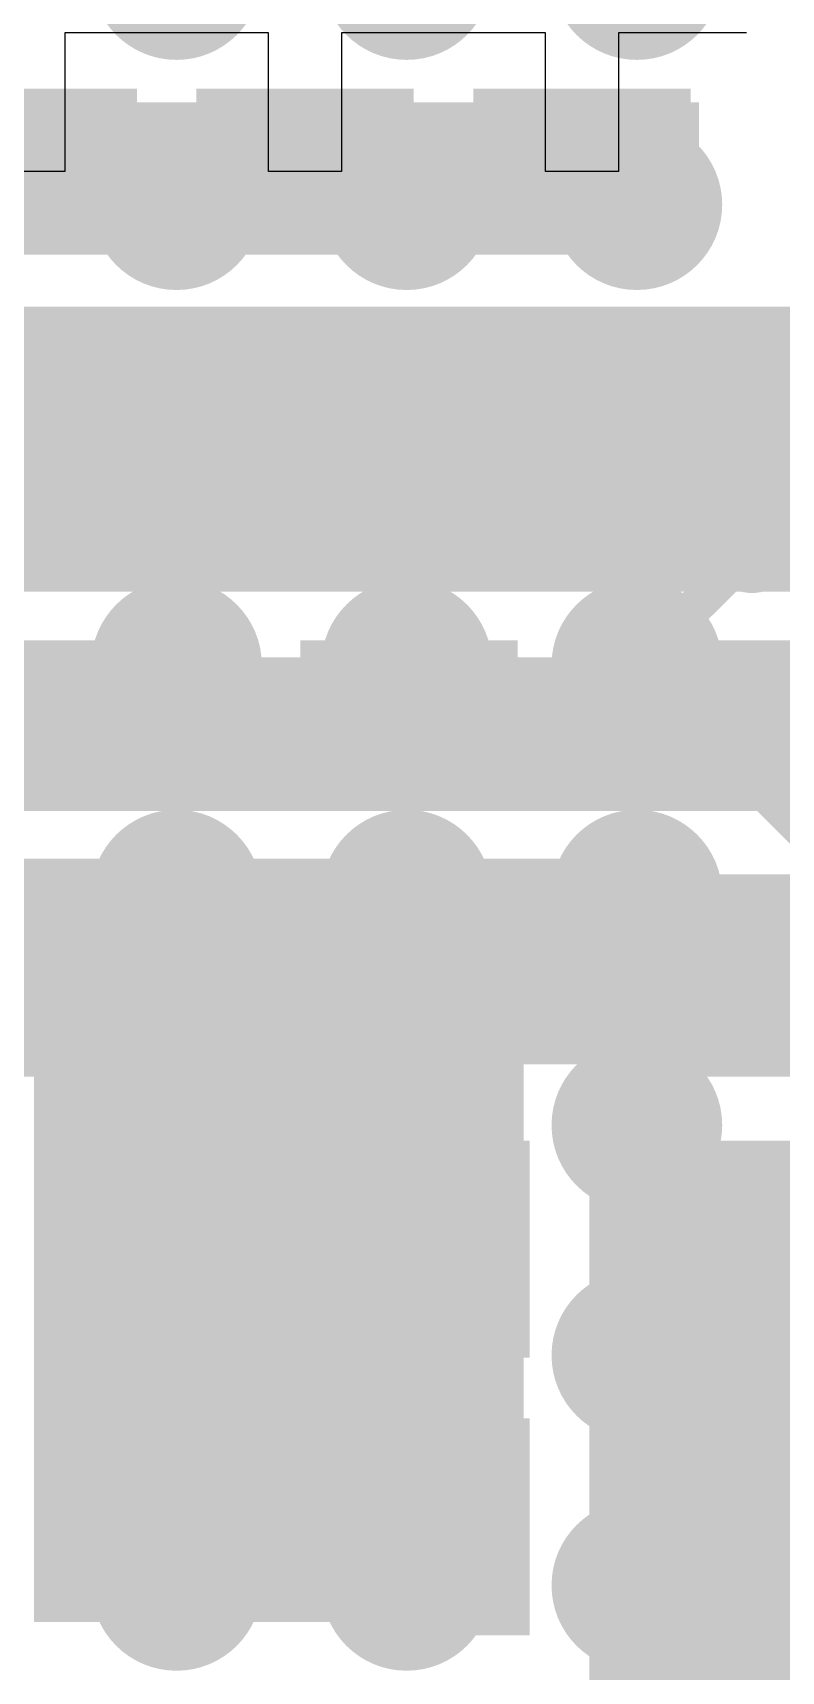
# Model space of a CAD drawing. Header units: millimetres. Extents: x -5.5 to 48.8, y -1.4 to 42.1.
# Drawn here: x 22.55 to 25.15, y 19.72 to 25.41 of the extents above; entities that cross this region are included whole.
import ezdxf

# ---------------------------------------------------------------- set-up
doc = ezdxf.new("R2010")
doc.units = ezdxf.units.MM
for name, color, linetype in [('BottomLayer', 5, 'Continuous'), ('BottomPaste', 16, 'Continuous'), ('BottomSolder', 6, 'Continuous'), ('TopLayer', 1, 'Continuous'), ('TopPaste', 8, 'Continuous'), ('TopSolder', 216, 'Continuous'), ('ViaHoleLayer', 16, 'Continuous')]:
    doc.layers.add(name, color=color, linetype=linetype)

# ---------------------------------------------------------------- blocks, each defined once
blk = doc.blocks.new('196_LFBGA__12_12__41')
at = {"layer": 'TopLayer'}
h = blk.add_hatch(color=1, dxfattribs=at)
edge = h.paths.add_edge_path()
edge.add_arc((-0.3999992, 3.60000042), 0.19499834, 0, 360)
h = blk.add_hatch(color=1, dxfattribs=at)
edge = h.paths.add_edge_path()
edge.add_arc((0.3999992, 3.60000042), 0.19499834, 0, 360)
h = blk.add_hatch(color=1, dxfattribs=at)
edge = h.paths.add_edge_path()
edge.add_arc((1.20000014, 3.60000042), 0.19499834, 0, 360)
h = blk.add_hatch(color=1, dxfattribs=at)
edge = h.paths.add_edge_path()
edge.add_arc((-0.3999992, 2.79999948), 0.19499834, 0, 360)
h = blk.add_hatch(color=1, dxfattribs=at)
edge = h.paths.add_edge_path()
edge.add_arc((0.3999992, 2.79999948), 0.19499834, 0, 360)
h = blk.add_hatch(color=1, dxfattribs=at)
edge = h.paths.add_edge_path()
edge.add_arc((1.20000014, 2.79999948), 0.19499834, 0, 360)
h = blk.add_hatch(color=1, dxfattribs=at)
edge = h.paths.add_edge_path()
edge.add_arc((-0.3999992, 2.00000108), 0.19499834, 0, 360)
h = blk.add_hatch(color=1, dxfattribs=at)
edge = h.paths.add_edge_path()
edge.add_arc((0.3999992, 2.00000108), 0.19499834, 0, 360)
h = blk.add_hatch(color=1, dxfattribs=at)
edge = h.paths.add_edge_path()
edge.add_arc((1.20000014, 2.00000108), 0.19499834, 0, 360)
h = blk.add_hatch(color=1, dxfattribs=at)
edge = h.paths.add_edge_path()
edge.add_arc((-0.3999992, 1.20000014), 0.19499834, 0, 360)
h = blk.add_hatch(color=1, dxfattribs=at)
edge = h.paths.add_edge_path()
edge.add_arc((0.3999992, 1.20000014), 0.19499834, 0, 360)
h = blk.add_hatch(color=1, dxfattribs=at)
edge = h.paths.add_edge_path()
edge.add_arc((1.20000014, 1.20000014), 0.19499834, 0, 360)
h = blk.add_hatch(color=1, dxfattribs=at)
edge = h.paths.add_edge_path()
edge.add_arc((-0.3999992, 0.3999992), 0.19499834, 0, 360)
h = blk.add_hatch(color=1, dxfattribs=at)
edge = h.paths.add_edge_path()
edge.add_arc((0.3999992, 0.3999992), 0.19499834, 0, 360)
h = blk.add_hatch(color=1, dxfattribs=at)
edge = h.paths.add_edge_path()
edge.add_arc((1.20000014, 0.3999992), 0.19499834, 0, 360)
h = blk.add_hatch(color=1, dxfattribs=at)
edge = h.paths.add_edge_path()
edge.add_arc((-0.3999992, -0.3999992), 0.19499834, 0, 360)
h = blk.add_hatch(color=1, dxfattribs=at)
edge = h.paths.add_edge_path()
edge.add_arc((0.3999992, -0.3999992), 0.19499834, 0, 360)
h = blk.add_hatch(color=1, dxfattribs=at)
edge = h.paths.add_edge_path()
edge.add_arc((1.20000014, -0.3999992), 0.19499834, 0, 360)
h = blk.add_hatch(color=1, dxfattribs=at)
edge = h.paths.add_edge_path()
edge.add_arc((-0.3999992, -1.20000014), 0.19499834, 0, 360)
h = blk.add_hatch(color=1, dxfattribs=at)
edge = h.paths.add_edge_path()
edge.add_arc((0.3999992, -1.20000014), 0.19499834, 0, 360)
h = blk.add_hatch(color=1, dxfattribs=at)
edge = h.paths.add_edge_path()
edge.add_arc((1.20000014, -1.20000014), 0.19499834, 0, 360)
at = {"layer": 'TopPaste'}
h = blk.add_hatch(color=8, dxfattribs=at)
edge = h.paths.add_edge_path()
edge.add_arc((-0.3999992, 3.60000042), 0.19499834, 0, 360)
h = blk.add_hatch(color=8, dxfattribs=at)
edge = h.paths.add_edge_path()
edge.add_arc((0.3999992, 3.60000042), 0.19499834, 0, 360)
h = blk.add_hatch(color=8, dxfattribs=at)
edge = h.paths.add_edge_path()
edge.add_arc((1.20000014, 3.60000042), 0.19499834, 0, 360)
h = blk.add_hatch(color=8, dxfattribs=at)
edge = h.paths.add_edge_path()
edge.add_arc((-0.3999992, 2.79999948), 0.19499834, 0, 360)
h = blk.add_hatch(color=8, dxfattribs=at)
edge = h.paths.add_edge_path()
edge.add_arc((0.3999992, 2.79999948), 0.19499834, 0, 360)
h = blk.add_hatch(color=8, dxfattribs=at)
edge = h.paths.add_edge_path()
edge.add_arc((1.20000014, 2.79999948), 0.19499834, 0, 360)
h = blk.add_hatch(color=8, dxfattribs=at)
edge = h.paths.add_edge_path()
edge.add_arc((-0.3999992, 2.00000108), 0.19499834, 0, 360)
h = blk.add_hatch(color=8, dxfattribs=at)
edge = h.paths.add_edge_path()
edge.add_arc((0.3999992, 2.00000108), 0.19499834, 0, 360)
h = blk.add_hatch(color=8, dxfattribs=at)
edge = h.paths.add_edge_path()
edge.add_arc((1.20000014, 2.00000108), 0.19499834, 0, 360)
h = blk.add_hatch(color=8, dxfattribs=at)
edge = h.paths.add_edge_path()
edge.add_arc((-0.3999992, 1.20000014), 0.19499834, 0, 360)
h = blk.add_hatch(color=8, dxfattribs=at)
edge = h.paths.add_edge_path()
edge.add_arc((0.3999992, 1.20000014), 0.19499834, 0, 360)
h = blk.add_hatch(color=8, dxfattribs=at)
edge = h.paths.add_edge_path()
edge.add_arc((1.20000014, 1.20000014), 0.19499834, 0, 360)
h = blk.add_hatch(color=8, dxfattribs=at)
edge = h.paths.add_edge_path()
edge.add_arc((-0.3999992, 0.3999992), 0.19499834, 0, 360)
h = blk.add_hatch(color=8, dxfattribs=at)
edge = h.paths.add_edge_path()
edge.add_arc((0.3999992, 0.3999992), 0.19499834, 0, 360)
h = blk.add_hatch(color=8, dxfattribs=at)
edge = h.paths.add_edge_path()
edge.add_arc((1.20000014, 0.3999992), 0.19499834, 0, 360)
h = blk.add_hatch(color=8, dxfattribs=at)
edge = h.paths.add_edge_path()
edge.add_arc((-0.3999992, -0.3999992), 0.19499834, 0, 360)
h = blk.add_hatch(color=8, dxfattribs=at)
edge = h.paths.add_edge_path()
edge.add_arc((0.3999992, -0.3999992), 0.19499834, 0, 360)
h = blk.add_hatch(color=8, dxfattribs=at)
edge = h.paths.add_edge_path()
edge.add_arc((1.20000014, -0.3999992), 0.19499834, 0, 360)
h = blk.add_hatch(color=8, dxfattribs=at)
edge = h.paths.add_edge_path()
edge.add_arc((-0.3999992, -1.20000014), 0.19499834, 0, 360)
h = blk.add_hatch(color=8, dxfattribs=at)
edge = h.paths.add_edge_path()
edge.add_arc((0.3999992, -1.20000014), 0.19499834, 0, 360)
h = blk.add_hatch(color=8, dxfattribs=at)
edge = h.paths.add_edge_path()
edge.add_arc((1.20000014, -1.20000014), 0.19499834, 0, 360)
at = {"layer": 'TopSolder'}
h = blk.add_hatch(color=216, dxfattribs=at)
edge = h.paths.add_edge_path()
edge.add_arc((-0.3999992, 4.39999882), 0.29659834, 0, 360)
h = blk.add_hatch(color=216, dxfattribs=at)
edge = h.paths.add_edge_path()
edge.add_arc((0.3999992, 4.39999882), 0.29659834, 0, 360)
h = blk.add_hatch(color=216, dxfattribs=at)
edge = h.paths.add_edge_path()
edge.add_arc((1.20000014, 4.39999882), 0.29659834, 0, 360)
h = blk.add_hatch(color=216, dxfattribs=at)
edge = h.paths.add_edge_path()
edge.add_arc((-0.3999992, 3.60000042), 0.29659834, 0, 360)
h = blk.add_hatch(color=216, dxfattribs=at)
edge = h.paths.add_edge_path()
edge.add_arc((0.3999992, 3.60000042), 0.29659834, 0, 360)
h = blk.add_hatch(color=216, dxfattribs=at)
edge = h.paths.add_edge_path()
edge.add_arc((1.20000014, 3.60000042), 0.29659834, 0, 360)
h = blk.add_hatch(color=216, dxfattribs=at)
edge = h.paths.add_edge_path()
edge.add_arc((-0.3999992, 2.79999948), 0.29659834, 0, 360)
h = blk.add_hatch(color=216, dxfattribs=at)
edge = h.paths.add_edge_path()
edge.add_arc((0.3999992, 2.79999948), 0.29659834, 0, 360)
h = blk.add_hatch(color=216, dxfattribs=at)
edge = h.paths.add_edge_path()
edge.add_arc((1.20000014, 2.79999948), 0.29659834, 0, 360)
h = blk.add_hatch(color=216, dxfattribs=at)
edge = h.paths.add_edge_path()
edge.add_arc((-0.3999992, 2.00000108), 0.29659834, 0, 360)
h = blk.add_hatch(color=216, dxfattribs=at)
edge = h.paths.add_edge_path()
edge.add_arc((0.3999992, 2.00000108), 0.29659834, 0, 360)
h = blk.add_hatch(color=216, dxfattribs=at)
edge = h.paths.add_edge_path()
edge.add_arc((1.20000014, 2.00000108), 0.29659834, 0, 360)
h = blk.add_hatch(color=216, dxfattribs=at)
edge = h.paths.add_edge_path()
edge.add_arc((-0.3999992, 1.20000014), 0.29659834, 0, 360)
h = blk.add_hatch(color=216, dxfattribs=at)
edge = h.paths.add_edge_path()
edge.add_arc((0.3999992, 1.20000014), 0.29659834, 0, 360)
h = blk.add_hatch(color=216, dxfattribs=at)
edge = h.paths.add_edge_path()
edge.add_arc((1.20000014, 1.20000014), 0.29659834, 0, 360)
h = blk.add_hatch(color=216, dxfattribs=at)
edge = h.paths.add_edge_path()
edge.add_arc((-0.3999992, 0.3999992), 0.29659834, 0, 360)
h = blk.add_hatch(color=216, dxfattribs=at)
edge = h.paths.add_edge_path()
edge.add_arc((0.3999992, 0.3999992), 0.29659834, 0, 360)
h = blk.add_hatch(color=216, dxfattribs=at)
edge = h.paths.add_edge_path()
edge.add_arc((1.20000014, 0.3999992), 0.29659834, 0, 360)
h = blk.add_hatch(color=216, dxfattribs=at)
edge = h.paths.add_edge_path()
edge.add_arc((-0.3999992, -0.3999992), 0.29659834, 0, 360)
h = blk.add_hatch(color=216, dxfattribs=at)
edge = h.paths.add_edge_path()
edge.add_arc((0.3999992, -0.3999992), 0.29659834, 0, 360)
h = blk.add_hatch(color=216, dxfattribs=at)
edge = h.paths.add_edge_path()
edge.add_arc((1.20000014, -0.3999992), 0.29659834, 0, 360)
h = blk.add_hatch(color=216, dxfattribs=at)
edge = h.paths.add_edge_path()
edge.add_arc((-0.3999992, -1.20000014), 0.29659834, 0, 360)
h = blk.add_hatch(color=216, dxfattribs=at)
edge = h.paths.add_edge_path()
edge.add_arc((0.3999992, -1.20000014), 0.29659834, 0, 360)
h = blk.add_hatch(color=216, dxfattribs=at)
edge = h.paths.add_edge_path()
edge.add_arc((1.20000014, -1.20000014), 0.29659834, 0, 360)
blk = doc.blocks.new('C___0402_B_100')
at = {"layer": 'BottomLayer'}
for points in [[(-0.2412999999999999, 0.3174999999999999), (-0.2413000000000001, -0.3175), (-0.6985, -0.3174999999999999), (-0.6985, 0.3175)], [(0.6985, 0.3174999999999999), (0.6985, -0.3175), (0.2412999999999999, -0.3174999999999999), (0.2413000000000001, 0.3175)]]:
    blk.add_hatch(color=5, dxfattribs=at).paths.add_polyline_path(points)
at = {"layer": 'BottomPaste'}
for points in [[(-0.2412999999999999, 0.3174999999999999), (-0.2413000000000001, -0.3175), (-0.6985, -0.3174999999999999), (-0.6985, 0.3175)], [(0.6985, 0.3174999999999999), (0.6985, -0.3175), (0.2412999999999999, -0.3174999999999999), (0.2413000000000001, 0.3175)]]:
    blk.add_hatch(color=16, dxfattribs=at).paths.add_polyline_path(points)
at = {"layer": 'BottomSolder'}
for points in [[(-0.1813001199999999, 0.3774998799999999), (-0.1813001200000001, -0.3774998800000001), (-0.7584998799999999, -0.3774998799999999), (-0.7584998799999999, 0.3774998800000001)], [(0.7584998799999999, 0.3774998799999999), (0.7584998799999999, -0.3774998800000001), (0.1813001199999999, -0.3774998799999999), (0.1813001200000001, 0.3774998800000001)]]:
    blk.add_hatch(color=6, dxfattribs=at).paths.add_polyline_path(points)
blk = doc.blocks.new('C___0402_B_101')
at = {"layer": 'BottomLayer'}
for points in [[(-0.2412999999999999, 0.3174999999999999), (-0.2413000000000001, -0.3175), (-0.6985, -0.3174999999999999), (-0.6985, 0.3175)], [(0.6985, 0.3174999999999999), (0.6985, -0.3175), (0.2412999999999999, -0.3174999999999999), (0.2413000000000001, 0.3175)]]:
    blk.add_hatch(color=5, dxfattribs=at).paths.add_polyline_path(points)
at = {"layer": 'BottomPaste'}
for points in [[(-0.2412999999999999, 0.3174999999999999), (-0.2413000000000001, -0.3175), (-0.6985, -0.3174999999999999), (-0.6985, 0.3175)], [(0.6985, 0.3174999999999999), (0.6985, -0.3175), (0.2412999999999999, -0.3174999999999999), (0.2413000000000001, 0.3175)]]:
    blk.add_hatch(color=16, dxfattribs=at).paths.add_polyline_path(points)
at = {"layer": 'BottomSolder'}
for points in [[(-0.1813001199999999, 0.3774998799999999), (-0.1813001200000001, -0.3774998800000001), (-0.7584998799999999, -0.3774998799999999), (-0.7584998799999999, 0.3774998800000001)], [(0.7584998799999999, 0.3774998799999999), (0.7584998799999999, -0.3774998800000001), (0.1813001199999999, -0.3774998799999999), (0.1813001200000001, 0.3774998800000001)]]:
    blk.add_hatch(color=6, dxfattribs=at).paths.add_polyline_path(points)
blk = doc.blocks.new('C___0402_B_102')
at = {"layer": 'BottomLayer'}
for points in [[(-0.2413, 0.3175), (-0.2412999999999999, -0.3175), (-0.6985, -0.3175), (-0.6985, 0.3175)], [(0.6985, 0.3175), (0.6985, -0.3175), (0.2413, -0.3175), (0.2412999999999999, 0.3175)]]:
    blk.add_hatch(color=5, dxfattribs=at).paths.add_polyline_path(points)
at = {"layer": 'BottomPaste'}
for points in [[(-0.2413, 0.3175), (-0.2412999999999999, -0.3175), (-0.6985, -0.3175), (-0.6985, 0.3175)], [(0.6985, 0.3175), (0.6985, -0.3175), (0.2413, -0.3175), (0.2412999999999999, 0.3175)]]:
    blk.add_hatch(color=16, dxfattribs=at).paths.add_polyline_path(points)
at = {"layer": 'BottomSolder'}
for points in [[(-0.18130012, 0.37749988), (-0.18130012, -0.37749988), (-0.7584998799999999, -0.37749988), (-0.7584998799999999, 0.37749988)], [(0.7584998799999999, 0.37749988), (0.7584998799999999, -0.37749988), (0.18130012, -0.37749988), (0.18130012, 0.37749988)]]:
    blk.add_hatch(color=6, dxfattribs=at).paths.add_polyline_path(points)
blk = doc.blocks.new('C___0402_B_103')
at = {"layer": 'BottomLayer'}
for points in [[(-0.2413, 0.3175), (-0.2412999999999999, -0.3175), (-0.6985, -0.3175), (-0.6985, 0.3175)], [(0.6985, 0.3175), (0.6985, -0.3175), (0.2413, -0.3175), (0.2412999999999999, 0.3175)]]:
    blk.add_hatch(color=5, dxfattribs=at).paths.add_polyline_path(points)
at = {"layer": 'BottomPaste'}
for points in [[(-0.2413, 0.3175), (-0.2412999999999999, -0.3175), (-0.6985, -0.3175), (-0.6985, 0.3175)], [(0.6985, 0.3175), (0.6985, -0.3175), (0.2413, -0.3175), (0.2412999999999999, 0.3175)]]:
    blk.add_hatch(color=16, dxfattribs=at).paths.add_polyline_path(points)
at = {"layer": 'BottomSolder'}
for points in [[(-0.18130012, 0.37749988), (-0.18130012, -0.37749988), (-0.7584998799999999, -0.37749988), (-0.7584998799999999, 0.37749988)], [(0.7584998799999999, 0.37749988), (0.7584998799999999, -0.37749988), (0.18130012, -0.37749988), (0.18130012, 0.37749988)]]:
    blk.add_hatch(color=6, dxfattribs=at).paths.add_polyline_path(points)
blk = doc.blocks.new('C___0402_B_105')
at = {"layer": 'BottomLayer'}
for points in [[(-0.2413, 0.3175), (-0.2412999999999999, -0.3175), (-0.6985, -0.3175), (-0.6985, 0.3175)], [(0.6985, 0.3175), (0.6985, -0.3175), (0.2413, -0.3175), (0.2412999999999999, 0.3175)]]:
    blk.add_hatch(color=5, dxfattribs=at).paths.add_polyline_path(points)
at = {"layer": 'BottomPaste'}
for points in [[(-0.2413, 0.3175), (-0.2412999999999999, -0.3175), (-0.6985, -0.3175), (-0.6985, 0.3175)], [(0.6985, 0.3175), (0.6985, -0.3175), (0.2413, -0.3175), (0.2412999999999999, 0.3175)]]:
    blk.add_hatch(color=16, dxfattribs=at).paths.add_polyline_path(points)
at = {"layer": 'BottomSolder'}
for points in [[(-0.18130012, 0.37749988), (-0.18130012, -0.37749988), (-0.7584998799999999, -0.37749988), (-0.7584998799999999, 0.37749988)], [(0.7584998799999999, 0.37749988), (0.7584998799999999, -0.37749988), (0.18130012, -0.37749988), (0.18130012, 0.37749988)]]:
    blk.add_hatch(color=6, dxfattribs=at).paths.add_polyline_path(points)
blk = doc.blocks.new('C___0402_B_106')
at = {"layer": 'BottomLayer'}
for points in [[(-0.2412999999999999, 0.3174999999999999), (-0.2413000000000001, -0.3175), (-0.6985, -0.3174999999999999), (-0.6985, 0.3175)], [(0.6985, 0.3174999999999999), (0.6985, -0.3175), (0.2412999999999999, -0.3174999999999999), (0.2413000000000001, 0.3175)]]:
    blk.add_hatch(color=5, dxfattribs=at).paths.add_polyline_path(points)
at = {"layer": 'BottomPaste'}
for points in [[(-0.2412999999999999, 0.3174999999999999), (-0.2413000000000001, -0.3175), (-0.6985, -0.3174999999999999), (-0.6985, 0.3175)], [(0.6985, 0.3174999999999999), (0.6985, -0.3175), (0.2412999999999999, -0.3174999999999999), (0.2413000000000001, 0.3175)]]:
    blk.add_hatch(color=16, dxfattribs=at).paths.add_polyline_path(points)
at = {"layer": 'BottomSolder'}
for points in [[(-0.1813001199999999, 0.3774998799999999), (-0.1813001200000001, -0.3774998800000001), (-0.7584998799999999, -0.3774998799999999), (-0.7584998799999999, 0.3774998800000001)], [(0.7584998799999999, 0.3774998799999999), (0.7584998799999999, -0.3774998800000001), (0.1813001199999999, -0.3774998799999999), (0.1813001200000001, 0.3774998800000001)]]:
    blk.add_hatch(color=6, dxfattribs=at).paths.add_polyline_path(points)
blk = doc.blocks.new('C___0402_B_118')
at = {"layer": 'BottomLayer'}
for points in [[(-0.2413, 0.3175), (-0.2412999999999999, -0.3175), (-0.6985, -0.3175), (-0.6985, 0.3175)], [(0.6985, 0.3175), (0.6985, -0.3175), (0.2413, -0.3175), (0.2412999999999999, 0.3175)]]:
    blk.add_hatch(color=5, dxfattribs=at).paths.add_polyline_path(points)
at = {"layer": 'BottomPaste'}
for points in [[(-0.2413, 0.3175), (-0.2412999999999999, -0.3175), (-0.6985, -0.3175), (-0.6985, 0.3175)], [(0.6985, 0.3175), (0.6985, -0.3175), (0.2413, -0.3175), (0.2412999999999999, 0.3175)]]:
    blk.add_hatch(color=16, dxfattribs=at).paths.add_polyline_path(points)
at = {"layer": 'BottomSolder'}
for points in [[(-0.18130012, 0.37749988), (-0.18130012, -0.37749988), (-0.7584998799999999, -0.37749988), (-0.7584998799999999, 0.37749988)], [(0.7584998799999999, 0.37749988), (0.7584998799999999, -0.37749988), (0.18130012, -0.37749988), (0.18130012, 0.37749988)]]:
    blk.add_hatch(color=6, dxfattribs=at).paths.add_polyline_path(points)
blk = doc.blocks.new('C___0402_B_119')
at = {"layer": 'BottomLayer'}
for points in [[(-0.2413, 0.3175), (-0.2412999999999999, -0.3175), (-0.6985, -0.3175), (-0.6985, 0.3175)], [(0.6985, 0.3175), (0.6985, -0.3175), (0.2413, -0.3175), (0.2412999999999999, 0.3175)]]:
    blk.add_hatch(color=5, dxfattribs=at).paths.add_polyline_path(points)
at = {"layer": 'BottomPaste'}
for points in [[(-0.2413, 0.3175), (-0.2412999999999999, -0.3175), (-0.6985, -0.3175), (-0.6985, 0.3175)], [(0.6985, 0.3175), (0.6985, -0.3175), (0.2413, -0.3175), (0.2412999999999999, 0.3175)]]:
    blk.add_hatch(color=16, dxfattribs=at).paths.add_polyline_path(points)
at = {"layer": 'BottomSolder'}
for points in [[(-0.18130012, 0.37749988), (-0.18130012, -0.37749988), (-0.7584998799999999, -0.37749988), (-0.7584998799999999, 0.37749988)], [(0.7584998799999999, 0.37749988), (0.7584998799999999, -0.37749988), (0.18130012, -0.37749988), (0.18130012, 0.37749988)]]:
    blk.add_hatch(color=6, dxfattribs=at).paths.add_polyline_path(points)
blk = doc.blocks.new('C___0402_B_121')
at = {"layer": 'BottomLayer'}
for points in [[(-0.2413, 0.3175), (-0.2412999999999999, -0.3175), (-0.6985, -0.3175), (-0.6985, 0.3175)], [(0.6985, 0.3175), (0.6985, -0.3175), (0.2413, -0.3175), (0.2412999999999999, 0.3175)]]:
    blk.add_hatch(color=5, dxfattribs=at).paths.add_polyline_path(points)
at = {"layer": 'BottomPaste'}
for points in [[(-0.2413, 0.3175), (-0.2412999999999999, -0.3175), (-0.6985, -0.3175), (-0.6985, 0.3175)], [(0.6985, 0.3175), (0.6985, -0.3175), (0.2413, -0.3175), (0.2412999999999999, 0.3175)]]:
    blk.add_hatch(color=16, dxfattribs=at).paths.add_polyline_path(points)
at = {"layer": 'BottomSolder'}
for points in [[(-0.18130012, 0.37749988), (-0.18130012, -0.37749988), (-0.7584998799999999, -0.37749988), (-0.7584998799999999, 0.37749988)], [(0.7584998799999999, 0.37749988), (0.7584998799999999, -0.37749988), (0.18130012, -0.37749988), (0.18130012, 0.37749988)]]:
    blk.add_hatch(color=6, dxfattribs=at).paths.add_polyline_path(points)

msp = doc.modelspace()

# ---------------------------------------------------------------- hatches: boundary and pattern name
at = {"layer": 'BottomLayer'}
for points in [[(22.2504, 24.6888), (24.86659492, 24.6888), (24.86659492, 25.1714), (22.2504, 25.1714)], [(21.65100064, 23.4696), (26.0858, 23.4696), (26.0858, 24.4602), (21.65100064, 24.4602)], [(21.4376, 22.7076), (25.46099556, 22.7076), (25.46099556, 23.241), (21.4376, 23.241)], [(21.4376, 21.82679912), (25.46099556, 21.82679912), (25.46099556, 22.48719912), (21.4376, 22.48719912)], [(22.5552, 19.8882), (24.257, 19.8882), (24.257, 21.8948), (22.5552, 21.8948)], [(24.4856, 19.20860014), (25.2984, 19.20860014), (25.2984, 21.51379746), (24.4856, 21.51379746)]]:
    msp.add_hatch(color=5, dxfattribs=at).paths.add_polyline_path(points)
h = msp.add_hatch(color=5, dxfattribs=at)
edge = h.paths.add_edge_path()
edge.add_arc((25.05099892, 23.61499976), 0.1499997, 0, 360)
h = msp.add_hatch(color=5, dxfattribs=at)
edge = h.paths.add_edge_path()
edge.add_arc((23.05100038, 21.61499868), 0.1499997, 0, 360)
h = msp.add_hatch(color=5, dxfattribs=at)
edge = h.paths.add_edge_path()
edge.add_arc((25.05099892, 19.61500014), 0.1499997, 0, 360)
at = {"layer": 'TopLayer'}
h = msp.add_hatch(color=1, dxfattribs=at)
edge = h.paths.add_edge_path()
edge.add_arc((25.05099892, 23.61499976), 0.1499997, 0, 360)
h = msp.add_hatch(color=1, dxfattribs=at)
edge = h.paths.add_edge_path()
edge.add_arc((23.05100038, 21.61499868), 0.1499997, 0, 360)
h = msp.add_hatch(color=1, dxfattribs=at)
edge = h.paths.add_edge_path()
edge.add_arc((25.05099892, 19.61500014), 0.1499997, 0, 360)
at = {"layer": 'ViaHoleLayer'}
h = msp.add_hatch(color=16, dxfattribs=at)
edge = h.paths.add_edge_path()
edge.add_arc((25.05099892, 23.61499976), 0.0999998, 0, 360)
h = msp.add_hatch(color=16, dxfattribs=at)
edge = h.paths.add_edge_path()
edge.add_arc((23.05100038, 21.61499868), 0.0999998, 0, 360)

# ---------------------------------------------------------------- linework, layer by layer
at = {"layer": 'BottomLayer'}
for p, q in [((23.37089306, 25.4127), (22.6626039, 25.4127)), ((22.6626039, 25.4127), (22.6626039, 24.9301)), ((23.37089306, 24.9301), (23.37089306, 25.4127)), ((24.33320254, 25.4127), (23.62489306, 25.4127)), ((23.62489306, 25.4127), (23.62489306, 24.9301)), ((24.33320254, 24.9301), (24.33320254, 25.4127)), ((24.98089746, 25.4127), (24.58720254, 25.4127)), ((24.58720254, 25.4127), (24.58720254, 24.9301)), ((25.03169746, 25.41270254), (24.98089746, 25.4127)), ((22.6626039, 24.9301), (22.4086039, 24.9301)), ((23.62489306, 24.9301), (23.37089306, 24.9301)), ((24.58720254, 24.9301), (24.33320254, 24.9301))]:
    msp.add_line(p, q, dxfattribs=at)
at = {"layer": 'TopLayer'}
for points, const_width in [([(24.65099972, 23.21500056), (25.05099892, 23.61499976)], 0.127), ([(24.65099972, 23.21500056), (25.41240028, 22.4536)], 0.127), ([(22.25099944, 22.41499962), (23.05100038, 22.41499962)], 0.254), ([(23.05100038, 22.41499962), (23.85099878, 22.41499962)], 0.254), ([(23.85099878, 22.41499962), (24.65099972, 22.41499962)], 0.254), ([(24.65099972, 21.61499868), (24.65099972, 22.41499962)], 0.254), ([(23.05100038, 21.61499868), (23.85099624, 21.61499868)], 0.2032), ([(23.05100038, 20.81500028), (23.05100038, 21.61499868)], 0.2032), ([(23.85099624, 21.61499868), (23.85099878, 21.61499614)], 0.2032), ([(23.85099878, 20.01499934), (23.85099878, 21.61499614)], 0.2032), ([(24.65099972, 20.81500028), (24.65099972, 21.61499868)], 0.254), ([(23.05100038, 20.2749023), (23.05100038, 20.81500028)], 0.2032), ([(24.638, 20.828), (24.65099972, 20.81500028)], 0.127), ([(24.65099972, 20.81500028), (25.05099892, 20.41500108)], 0.127), ([(24.65099972, 20.01499934), (24.65099972, 20.81500028)], 0.127), ([(25.05099892, 20.41500108), (30.43750072, 20.41500108)], 0.127), ([(23.05186652, 20.01586548), (23.05186652, 20.2740387)], 0.2032), ([(23.05100038, 20.01499934), (23.05186652, 20.01586548)], 0.2032), ([(23.05100038, 20.01499934), (23.85099878, 20.01499934)], 0.2032), ([(24.65099972, 20.01499934), (25.05099892, 19.61500014)], 0.127)]:
    msp.add_lwpolyline(points, dxfattribs=dict(at, const_width=const_width))
for points, const_width in [([(25.01924892, 23.61499976, 1), (25.08274892, 23.61499976, 1)], 0.0635), ([(24.61924972, 23.21500056, 1), (24.68274972, 23.21500056, 1)], 0.0635), ([(24.61924972, 23.21500056, 1), (24.68274972, 23.21500056, 1)], 0.0635), ([(22.98750038, 22.41499962, 1), (23.11450038, 22.41499962, 1)], 0.127), ([(22.98750038, 22.41499962, 1), (23.11450038, 22.41499962, 1)], 0.127), ([(23.78749878, 22.41499962, 1), (23.91449878, 22.41499962, 1)], 0.127), ([(23.78749878, 22.41499962, 1), (23.91449878, 22.41499962, 1)], 0.127), ([(24.58749972, 22.41499962, 1), (24.71449972, 22.41499962, 1)], 0.127), ([(24.58749972, 22.41499962, 1), (24.71449972, 22.41499962, 1)], 0.127), ([(23.00020038, 21.61499868, 1), (23.10180038, 21.61499868, 1)], 0.1016), ([(23.00020038, 21.61499868, 1), (23.10180038, 21.61499868, 1)], 0.1016), ([(23.80019624, 21.61499868, 1), (23.90179624, 21.61499868, 1)], 0.1016), ([(23.80019624, 21.61499868, 1), (23.90179624, 21.61499868, 1)], 0.1016), ([(23.80019878, 21.61499614, 1), (23.90179878, 21.61499614, 1)], 0.1016), ([(23.80019878, 21.61499614, 1), (23.90179878, 21.61499614, 1)], 0.1016), ([(24.58749972, 21.61499868, 1), (24.71449972, 21.61499868, 1)], 0.127), ([(24.58749972, 21.61499868, 1), (24.71449972, 21.61499868, 1)], 0.127), ([(23.00020038, 20.81500028, 1), (23.10180038, 20.81500028, 1)], 0.1016), ([(23.00020038, 20.81500028, 1), (23.10180038, 20.81500028, 1)], 0.1016), ([(24.58749972, 20.81500028, 1), (24.71449972, 20.81500028, 1)], 0.127), ([(24.60625, 20.828, 1), (24.66975, 20.828, 1)], 0.0635), ([(24.61924972, 20.81500028, 1), (24.68274972, 20.81500028, 1)], 0.0635), ([(24.61924972, 20.81500028, 1), (24.68274972, 20.81500028, 1)], 0.0635), ([(24.61924972, 20.81500028, 1), (24.68274972, 20.81500028, 1)], 0.0635), ([(25.01924892, 20.41500108, 1), (25.08274892, 20.41500108, 1)], 0.0635), ([(25.01924892, 20.41500108, 1), (25.08274892, 20.41500108, 1)], 0.0635), ([(23.00020038, 20.2749023, 1), (23.10180038, 20.2749023, 1)], 0.1016), ([(23.00106652, 20.2740387, 1), (23.10266652, 20.2740387, 1)], 0.1016), ([(23.00020038, 20.01499934, 1), (23.10180038, 20.01499934, 1)], 0.1016), ([(23.00020038, 20.01499934, 1), (23.10180038, 20.01499934, 1)], 0.1016), ([(23.00106652, 20.01586548, 1), (23.10266652, 20.01586548, 1)], 0.1016), ([(23.00106652, 20.01586548, 1), (23.10266652, 20.01586548, 1)], 0.1016), ([(23.80019878, 20.01499934, 1), (23.90179878, 20.01499934, 1)], 0.1016), ([(23.80019878, 20.01499934, 1), (23.90179878, 20.01499934, 1)], 0.1016), ([(24.61924972, 20.01499934, 1), (24.68274972, 20.01499934, 1)], 0.0635), ([(24.61924972, 20.01499934, 1), (24.68274972, 20.01499934, 1)], 0.0635)]:
    msp.add_lwpolyline(points, format="xyb", close=True, dxfattribs=dict(at, const_width=const_width))

# ---------------------------------------------------------------- block references
for name, p in [('196_LFBGA__12_12__41', (23.45099958, 21.21499948)), ('C___0402_B_101', (24.45999934, 21.18380066)), ('C___0402_B_106', (22.37799944, 20.84040028)), ('C___0402_B_100', (24.45999934, 20.21860066))]:
    msp.add_blockref(name, p)
for name, p, rotation in [('C___0402_B_118', (22.53559882, 24.4602), 270), ('C___0402_B_119', (23.49789814, 24.4602), 270), ('C___0402_B_121', (24.46019746, 24.4602), 270), ('C___0402_B_102', (22.85153164, 22.5425), 90), ('C___0402_B_103', (23.85906328, 22.5425), 90), ('C___0402_B_105', (24.86659492, 22.5425), 90)]:
    msp.add_blockref(name, p, dxfattribs=dict(rotation=rotation))

doc.saveas('drawing.dxf')
